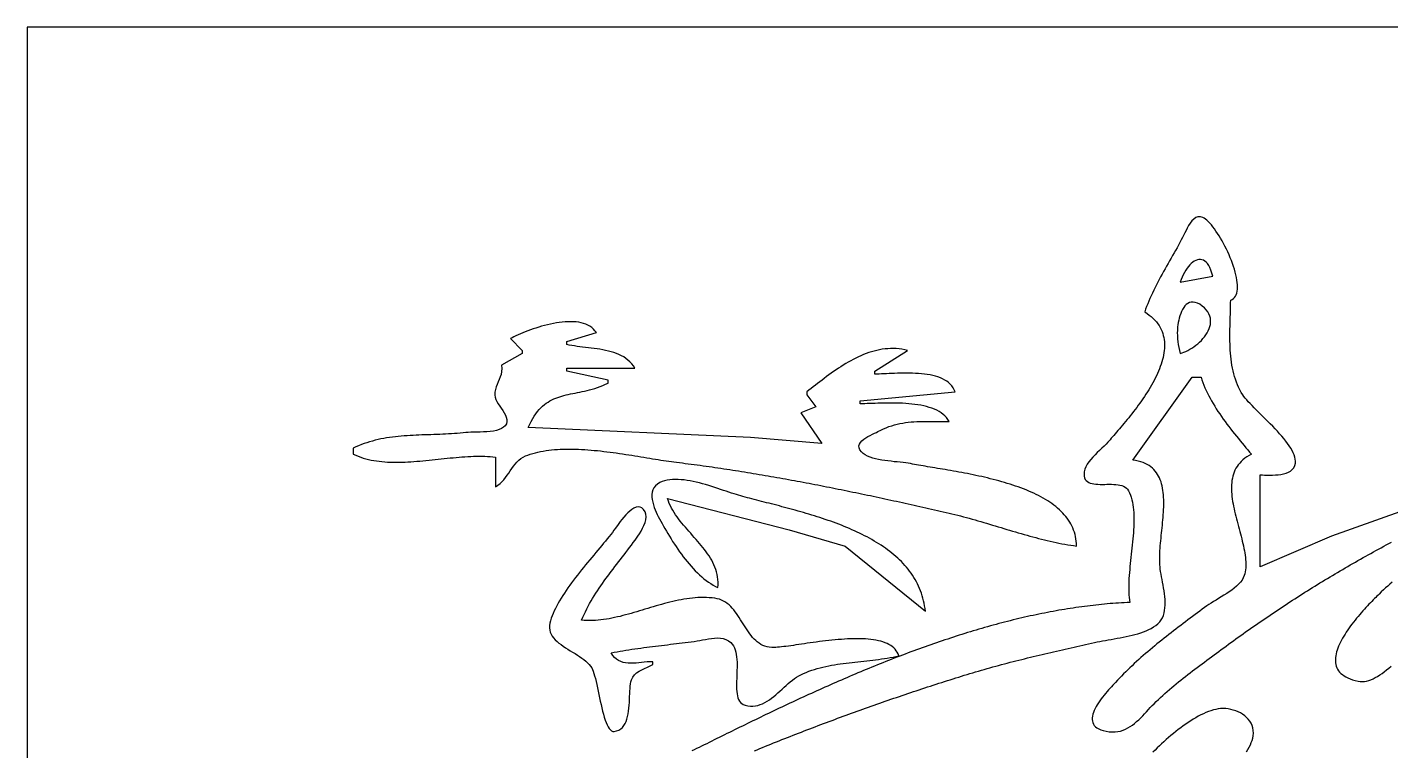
# Model space of a CAD drawing. Extents: x 0 to 822, y 0 to 506.
# Drawn here: x 0 to 460, y 262 to 506 of the extents above; entities that cross this region are included whole.
import ezdxf

# ---------------------------------------------------------------- set-up
doc = ezdxf.new("R2010")
doc.units = 0
doc.layers.add('C7', color=7, linetype='CONTINUOUS')

msp = doc.modelspace()

# ---------------------------------------------------------------- linework, layer by layer
at = {"layer": 'C7'}
for points in [[(0, 506)], [(0, 506), (0, 0), (822, 0), (822, 506), (0, 506)], [(410.1087, 382), (409.5923, 382.8333), (409.1169, 383.6854), (408.6809, 384.5552), (408.2825, 385.4419), (407.9202, 386.3443), (407.5926, 387.2615), (407.2978, 388.1925), (407.0345, 389.1363), (406.8009, 390.092), (406.5955, 391.0584), (406.4167, 392.0348), (406.263, 393.0199), (406.1326, 394.013), (406.0241, 395.0129), (405.9359, 396.0186), (405.8663, 397.0293), (405.8138, 398.0439), (405.7768, 399.0614), (405.7537, 400.0808), (405.7429, 401.1012), (405.7428, 402.1214), (405.7518, 403.1407), (405.7684, 404.1579), (405.791, 405.172), (405.8179, 406.1822), (405.8476, 407.1873), (405.8785, 408.1865), (405.909, 409.1786), (405.9375, 410.1628), (405.9624, 411.138), (405.9822, 412.1033), (405.9953, 413.0576), (406, 414), (406.5123, 414.2109), (406.9557, 414.4997), (407.3324, 414.8622), (407.6449, 415.2941), (407.8956, 415.7913), (408.0869, 416.3498), (408.2211, 416.9651), (408.3006, 417.6334), (408.3278, 418.3502), (408.3051, 419.1116), (408.2348, 419.9133), (408.1195, 420.7512), (407.9613, 421.621), (407.7628, 422.5187), (407.5263, 423.4401), (407.2542, 424.3809), (406.9488, 425.3371), (406.6127, 426.3045), (406.248, 427.2789), (405.8573, 428.2561), (405.443, 429.232), (405.0073, 430.2025), (404.5527, 431.1632), (404.0816, 432.1102), (403.5963, 433.0391), (403.0993, 433.9459), (402.5929, 434.8264), (402.0795, 435.6765), (401.5615, 436.4918), (401.0413, 437.2684), (400.5212, 438.002), (400.0037, 438.6885), (399.4911, 439.3236), (398.9858, 439.9033), (398.4903, 440.4234), (398.0068, 440.8796), (397.5377, 441.2679), (397.0856, 441.5841), (396.6527, 441.824), (395.7833, 442.0898), (394.9764, 442.0624), (394.2304, 441.7866), (393.5434, 441.307), (392.9139, 440.6684), (392.3401, 439.9153), (391.8203, 439.0926), (391.3529, 438.245), (390.9361, 437.417), (390.5682, 436.6535), (390.2476, 435.9992), (389.802, 435.134), (389.3445, 434.2653), (388.8763, 433.393), (388.3987, 432.5175), (387.9128, 431.6387), (387.4199, 430.7569), (386.9213, 429.8723), (386.4182, 428.9849), (385.9118, 428.095), (385.4033, 427.2027), (384.894, 426.3081), (384.3852, 425.4114), (383.878, 424.5129), (383.3738, 423.6125), (382.8737, 422.7105), (382.3789, 421.8071), (381.8908, 420.9023), (381.4105, 419.9964), (380.9394, 419.0895), (380.4785, 418.1818), (380.0293, 417.2733), (379.5928, 416.3644), (379.1704, 415.4551), (378.7632, 414.5455), (378.3726, 413.6359), (377.9997, 412.7264), (377.6458, 411.8171), (377.3121, 410.9082), (377, 410)], [(389, 420), (400, 422), (399.6962, 423.108), (399.3584, 424.0849), (398.9897, 424.9349), (398.593, 425.6622), (398.1711, 426.2711), (397.7271, 426.7655), (397.2639, 427.1498), (396.7845, 427.4282), (396.2917, 427.6047), (395.7885, 427.6837), (395.278, 427.6692), (394.7629, 427.5655), (394.2463, 427.3767), (393.7312, 427.1071), (393.2204, 426.7607), (392.7169, 426.3419), (392.2236, 425.8547), (391.7435, 425.3034), (391.2796, 424.6922), (390.8348, 424.0252), (390.412, 423.3066), (390.0141, 422.5406), (389.6442, 421.7313), (389.3052, 420.8831), (389, 420)], [(377, 410), (377.792, 409.4796), (378.5281, 408.9418), (379.2093, 408.387), (379.8371, 407.8159), (380.4124, 407.2291), (380.9366, 406.6272), (381.4109, 406.0107), (381.8364, 405.3803), (382.2143, 404.7366), (382.5458, 404.0801), (382.8323, 403.4116), (383.0747, 402.7315), (383.2744, 402.0405), (383.4326, 401.3392), (383.5504, 400.6282), (383.6291, 399.9081), (383.6698, 399.1795), (383.6738, 398.443), (383.6422, 397.6992), (383.5763, 396.9487), (383.4773, 396.1921), (383.3464, 395.43), (383.1847, 394.663), (382.9935, 393.8917), (382.7739, 393.1167), (382.5272, 392.3386), (382.2546, 391.5581), (381.9573, 390.7757), (381.6365, 389.992), (381.2933, 389.2076), (380.929, 388.4231), (380.5449, 387.6392), (380.142, 386.8563), (379.7215, 386.0753), (379.2848, 385.2965), (378.833, 384.5207), (378.3673, 383.7484), (377.8888, 382.9803), (377.3989, 382.2168), (376.8987, 381.4588), (376.3893, 380.7067), (375.8721, 379.9611), (375.3482, 379.2226), (374.8188, 378.492), (374.285, 377.7696), (373.7482, 377.0563), (373.2096, 376.3524), (372.6702, 375.6588), (372.1314, 374.9759), (371.5942, 374.3043), (371.06, 373.6447), (370.5299, 372.9977), (370.0052, 372.3638), (369.4869, 371.7438), (368.9764, 371.1381), (368.4749, 370.5473), (367.9834, 369.9721), (367.5033, 369.4132), (367.0357, 368.8709), (366.5819, 368.3461), (366.143, 367.8393), (365.7202, 367.351), (365.3148, 366.8819), (364.928, 366.4326), (364.5609, 366.0038), (363.9588, 365.3416), (363.2837, 364.6656), (362.5549, 363.9747), (361.7919, 363.2679), (361.0139, 362.5441), (360.2404, 361.8022), (359.4909, 361.0412), (358.7846, 360.2601), (358.141, 359.4578), (357.5796, 358.6332), (357.1196, 357.7853), (356.7805, 356.913), (356.5817, 356.0154), (356.5253, 355.2433), (356.573, 354.5715), (356.7176, 353.9932), (356.9524, 353.5013), (357.2702, 353.0891), (357.6642, 352.7495), (358.1274, 352.4757), (358.6529, 352.2608), (359.2337, 352.0978), (359.8629, 351.9799), (360.5335, 351.9001), (361.2386, 351.8515), (361.9711, 351.8272), (362.7243, 351.8204), (363.491, 351.824), (364.2644, 351.8312), (365.0376, 351.8351), (365.8035, 351.8288), (366.5552, 351.8053), (367.2857, 351.7577), (367.9882, 351.6792), (368.6557, 351.5628), (369.2812, 351.4016), (369.8577, 351.1887), (370.3783, 350.9173), (370.8361, 350.5803), (371.2242, 350.1708), (371.5355, 349.6821)], [(389, 396), (389.6146, 396.1709), (390.2525, 396.3959), (390.908, 396.6723), (391.5754, 396.997), (392.2491, 397.3674), (392.9233, 397.7805), (393.5923, 398.2336), (394.2506, 398.7239), (394.8923, 399.2484), (395.5119, 399.8044), (396.1036, 400.3891), (396.6618, 400.9995), (397.1808, 401.6329), (397.6549, 402.2865), (398.0784, 402.9574), (398.4456, 403.6428), (398.7509, 404.3399), (398.9886, 405.0458), (399.153, 405.7577), (399.2384, 406.4727), (399.2391, 407.1882), (399.1495, 407.9011), (398.9639, 408.6088), (398.6766, 409.3082), (398.2818, 409.9968), (397.774, 410.6715), (397.1475, 411.3296), (396.3966, 411.9683), (395.5493, 412.5515), (394.7551, 412.9621), (394.0127, 413.2115), (393.3209, 413.3118), (392.6782, 413.2745), (392.0833, 413.1115), (391.535, 412.8345), (391.032, 412.4553), (390.5728, 411.9857), (390.1563, 411.4374), (389.7811, 410.8221), (389.4458, 410.1517), (389.1492, 409.4379), (388.89, 408.6925), (388.6668, 407.9271), (388.4783, 407.1537), (388.3232, 406.3839), (388.2002, 405.6296), (388.108, 404.9024), (388.0453, 404.2141), (388.0107, 403.5765), (388.003, 403.0015), (388.0287, 401.9478), (388.0874, 400.9332), (388.1826, 399.9448), (388.3179, 398.9699), (388.4969, 397.996), (388.723, 397.0102), (389, 396)], [(287, 369.6141), (287.9265, 370.1004), (288.8528, 370.5399), (289.7792, 370.9348), (290.7061, 371.2874), (291.634, 371.6), (292.5632, 371.875), (293.4941, 372.1145), (294.4271, 372.321), (295.3627, 372.4967), (296.3012, 372.644), (297.243, 372.765), (298.1886, 372.8622), (299.1382, 372.9378), (300.0924, 372.9941), (301.0515, 373.0335), (302.0159, 373.0582), (302.986, 373.0705), (303.9622, 373.0728), (304.9449, 373.0673), (305.9345, 373.0563), (306.9314, 373.0421), (307.936, 373.0271), (308.9487, 373.0136), (309.9699, 373.0037), (311, 373), (310.5843, 373.6835), (310.1034, 374.3167), (309.5608, 374.9011), (308.9599, 375.4389), (308.3041, 375.9317), (307.597, 376.3814), (306.8419, 376.7899), (306.0424, 377.1591), (305.202, 377.4907), (304.324, 377.7866), (303.4119, 378.0488), (302.4692, 378.279), (301.4995, 378.479), (300.506, 378.6508), (299.4924, 378.7962), (298.462, 378.917), (297.4183, 379.0151), (296.3648, 379.0923), (295.3049, 379.1505), (294.2422, 379.1915), (293.18, 379.2173), (292.1219, 379.2295), (291.0713, 379.2302), (290.0316, 379.2211), (289.0064, 379.204), (287.9991, 379.1809), (287.0131, 379.1536), (286.0519, 379.124), (285.119, 379.0938), (284.2179, 379.0649), (283.3519, 379.0393), (282.5246, 379.0187), (281.7395, 379.0049), (281, 379), (281, 380), (313, 383), (312.7131, 383.7358), (312.351, 384.4141), (311.9179, 385.0371), (311.4177, 385.6071), (310.8546, 386.1262), (310.2325, 386.5967), (309.5556, 387.0208), (308.8279, 387.4006), (308.0535, 387.7384), (307.2364, 388.0365), (306.3806, 388.297), (305.4903, 388.5221), (304.5695, 388.714), (303.6223, 388.8751), (302.6527, 389.0074), (301.6647, 389.1132), (300.6625, 389.1947), (299.6501, 389.2541), (298.6316, 389.2936), (297.611, 389.3155), (296.5923, 389.3219), (295.5797, 389.3151), (294.5771, 389.2973), (293.5887, 389.2707), (292.6186, 389.2375), (291.6707, 389.1999), (290.7491, 389.1601), (289.8579, 389.1204), (289.0012, 389.0829), (288.183, 389.0499), (287.4073, 389.0236), (286.6783, 389.0062), (286, 389), (286, 390), (297, 397), (296.0295, 397.2211), (295.0642, 397.394), (294.1042, 397.5201), (293.1495, 397.601), (292.2003, 397.6382), (291.2566, 397.6331), (290.3185, 397.5872), (289.386, 397.5021), (288.4593, 397.3792), (287.5384, 397.2201), (286.6234, 397.0261), (285.7144, 396.7989), (284.8115, 396.54), (283.9146, 396.2507), (283.024, 395.9326), (282.1396, 395.5873), (281.2616, 395.2161), (280.3901, 394.8207), (279.525, 394.4024), (278.6666, 393.9629), (277.8148, 393.5035), (276.9697, 393.0258), (276.1315, 392.5313), (275.3002, 392.0214), (274.4758, 391.4977), (273.6585, 390.9617), (272.8483, 390.4149), (272.0454, 389.8587), (271.2497, 389.2946), (270.4614, 388.7242), (269.6805, 388.149), (268.9071, 387.5704), (268.1414, 386.9899), (267.3832, 386.409), (266.6329, 385.8293), (265.8903, 385.2522), (265.1557, 384.6792), (264.429, 384.1119), (263.7104, 383.5516), (263, 383), (263, 382), (266, 378), (261, 376), (268.0787, 365.6497), (244, 367.5756), (169, 371), (169.4997, 372.0696), (170.0099, 373.0642), (170.5307, 373.9869), (171.0622, 374.841), (171.6044, 375.6296), (172.1574, 376.3561), (172.7212, 377.0236), (173.2961, 377.6353), (173.8819, 378.1944), (174.4789, 378.7042), (175.087, 379.1679), (175.7064, 379.5887), (176.3371, 379.9697), (176.9792, 380.3143), (177.6327, 380.6256), (178.2979, 380.9069), (178.9746, 381.1613), (179.663, 381.3921), (180.3632, 381.6025), (181.0752, 381.7957), (181.7991, 381.975), (182.535, 382.1435), (183.283, 382.3044), (184.0431, 382.461), (184.8154, 382.6165), (185.6, 382.7741), (186.397, 382.9371), (187.2063, 383.1085), (188.0282, 383.2917), (188.8627, 383.4899), (189.7098, 383.7063), (190.5696, 383.944), (191.4422, 384.2064), (192.3277, 384.4966), (193.2262, 384.8178), (194.1377, 385.1733), (195.0622, 385.5663), (196, 386), (196, 387), (182, 390), (182, 391), (205, 391), (204.4971, 391.7854), (203.9389, 392.5043), (203.3287, 393.1602), (202.6699, 393.7565), (201.966, 394.2967), (201.2204, 394.7843), (200.4366, 395.2227), (199.6178, 395.6154), (198.7677, 395.9658), (197.8896, 396.2775), (196.9869, 396.5539), (196.0631, 396.7984), (195.1216, 397.0145), (194.1658, 397.2057), (193.1991, 397.3754), (192.225, 397.5272), (191.2469, 397.6644), (190.2682, 397.7906), (189.2924, 397.9092), (188.3229, 398.0236), (187.3631, 398.1374), (186.4164, 398.2539), (185.4863, 398.3767), (184.5761, 398.5093), (183.6894, 398.655), (182.8296, 398.8174), (182, 399), (182, 400), (192, 403), (191.5377, 403.6322), (191.0175, 404.1973), (190.4427, 404.6979), (189.8164, 405.1362), (189.1422, 405.5147), (188.4232, 405.8358), (187.6627, 406.1019), (186.8642, 406.3154), (186.0309, 406.4787), (185.166, 406.5943), (184.273, 406.6645), (183.3552, 406.6917), (182.4158, 406.6784), (181.4581, 406.627), (180.4856, 406.5398), (179.5014, 406.4192), (178.5089, 406.2678), (177.5114, 406.0878), (176.5122, 405.8818), (175.5147, 405.6521), (174.5221, 405.401), (173.5378, 405.1311), (172.565, 404.8447), (171.6072, 404.5443), (170.6675, 404.2322), (169.7493, 403.9108), (168.856, 403.5827), (167.9907, 403.25), (167.1569, 402.9154), (166.3579, 402.5812), (165.5969, 402.2497), (164.8773, 401.9234), (164.2024, 401.6048), (163.5755, 401.2962), (163, 401)], [(163, 401), (167, 397), (167, 396), (160, 392), (160.0975, 390.8923), (160.0406, 389.8749), (159.8607, 388.9303), (159.589, 388.0412), (159.2569, 387.1901), (158.8957, 386.3598), (158.5368, 385.5328), (158.2114, 384.6917), (157.9509, 383.8192), (157.7867, 382.8979), (157.75, 381.9105)], [(245.3072, 261.9351), (246.2348, 262.3164), (247.1631, 262.6967), (248.092, 263.076), (249.0216, 263.4541), (249.9519, 263.8313), (250.8828, 264.2074), (251.8143, 264.5824), (252.7464, 264.9563), (253.6792, 265.3292), (254.6125, 265.701), (255.5465, 266.0717), (256.481, 266.4414), (257.4161, 266.8099), (258.3518, 267.1774), (259.288, 267.5438), (260.2248, 267.9091), (261.1621, 268.2732), (262.1, 268.6363), (263.0383, 268.9983), (263.9772, 269.3592), (264.9166, 269.719), (265.8565, 270.0776), (266.7969, 270.4352), (267.7377, 270.7916), (268.679, 271.1469), (269.6208, 271.501), (270.563, 271.8541), (271.5057, 272.206), (272.4488, 272.5567), (273.3923, 272.9063), (274.3362, 273.2548), (275.2806, 273.6021), (276.2253, 273.9483), (277.1704, 274.2933), (278.1159, 274.6372), (279.0618, 274.9799), (280.008, 275.3214), (280.9546, 275.6618), (281.9015, 276.001), (282.8487, 276.339), (283.7963, 276.6758), (284.7442, 277.0115), (285.6923, 277.346), (286.6408, 277.6793), (287.5896, 278.0113), (288.5386, 278.3422), (289.4879, 278.6719), (290.4375, 279.0004), (291.3873, 279.3277), (292.3374, 279.6538), (293.2876, 279.9787), (294.2382, 280.3023), (295.1889, 280.6247), (296.1398, 280.9459), (297.0909, 281.2659), (298.0423, 281.5847), (298.9937, 281.9022), (299.9454, 282.2185), (300.8972, 282.5335), (301.8492, 282.8473), (302.8013, 283.1599), (303.7535, 283.4712), (304.7059, 283.7812), (305.6584, 284.09), (306.611, 284.3976), (307.5636, 284.7038), (308.5164, 285.0088), (309.4692, 285.3126), (310.4222, 285.615), (311.3751, 285.9162), (312.3281, 286.2161), (313.2812, 286.5147), (314.2343, 286.812), (315.1874, 287.1081), (316.1406, 287.4028), (317.0937, 287.6963), (318.0468, 287.9884), (319, 288.2793), (319.9633, 288.5704), (320.9277, 288.8578), (321.8931, 289.1414), (322.8596, 289.4214), (323.827, 289.6979), (324.7954, 289.971), (325.7648, 290.2408), (326.735, 290.5074), (327.7061, 290.7709), (328.6779, 291.0314), (329.6506, 291.2891), (330.6241, 291.544), (331.5982, 291.7962), (332.5731, 292.0459), (333.5486, 292.2931), (334.5248, 292.538), (335.5015, 292.7806), (336.4789, 293.0211), (337.4567, 293.2596), (338.435, 293.4961), (339.4139, 293.7309), (340.3931, 293.9639), (341.3727, 294.1953), (342.3528, 294.4253), (343.3331, 294.6538), (344.3138, 294.881), (345.2947, 295.1071), (346.2759, 295.3321), (347.2572, 295.5561), (348.2388, 295.7793), (349.2205, 296.0017), (350.2023, 296.2235), (351.1841, 296.4447), (352.1661, 296.6655), (353.148, 296.8859), (354.1299, 297.1062), (355.1117, 297.3263), (356.0935, 297.5464), (357.0752, 297.7666), (358.0567, 297.9869), (359.038, 298.2076), (360.0191, 298.4287), (361, 298.6504), (361.8862, 298.8417), (362.8014, 299.0235), (363.7419, 299.1984), (364.704, 299.3691), (365.6839, 299.5383), (366.678, 299.7087), (367.6825, 299.883), (368.6939, 300.0638), (369.7082, 300.2538), (370.722, 300.4557), (371.7314, 300.6721), (372.7327, 300.9058), (373.7223, 301.1595), (374.6964, 301.4357), (375.6514, 301.7373), (376.5835, 302.0668), (377.4891, 302.4269), (378.3643, 302.8204), (379.2056, 303.2499), (380.0093, 303.718), (380.7716, 304.2276), (381.4634, 304.7938), (382.0542, 305.421), (382.55, 306.1042), (382.9572, 306.8386), (383.2821, 307.6193), (383.5308, 308.4413), (383.7097, 309.2998), (383.8249, 310.1899), (383.8827, 311.1067), (383.8895, 312.0452), (383.8513, 313.0006), (383.7746, 313.968), (383.6655, 314.9425), (383.5302, 315.9192), (383.3751, 316.8932), (383.2064, 317.8596), (383.0304, 318.8135), (382.8532, 319.7499), (382.6812, 320.6641), (382.5206, 321.5511), (382.3776, 322.406), (382.2586, 323.2239), (382.1697, 324), (382.1124, 324.7242), (382.0758, 325.4673), (382.0582, 326.2282), (382.0581, 327.0054), (382.0741, 327.798), (382.1046, 328.6046), (382.1481, 329.424), (382.2031, 330.2551), (382.2681, 331.0966), (382.3416, 331.9473), (382.422, 332.806), (382.5078, 333.6716), (382.5975, 334.5427), (382.6896, 335.4182), (382.7826, 336.2969), (382.875, 337.1775), (382.9652, 338.0589), (383.0518, 338.9399), (383.1332, 339.8192), (383.2079, 340.6957), (383.2744, 341.568), (383.3312, 342.4351), (383.3768, 343.2958), (383.4095, 344.1487), (383.4281, 344.9927), (383.4308, 345.8266), (383.4163, 346.6491), (383.3829, 347.4592), (383.3292, 348.2555), (383.2537, 349.0368), (383.1548, 349.802), (383.0311, 350.5499), (382.8809, 351.2792), (382.7029, 351.9887), (382.4954, 352.6772), (382.257, 353.3435), (381.9862, 353.9864), (381.6814, 354.6047), (381.3411, 355.1971), (380.9639, 355.7626), (380.5481, 356.2998), (380.0923, 356.8076), (379.595, 357.2847), (379.0546, 357.7299), (378.4697, 358.1421), (377.8386, 358.52), (377.16, 358.8624), (376.4323, 359.1682), (375.6539, 359.436), (374.8234, 359.6647), (373.9393, 359.8531), (373, 360), (393, 388), (396, 388), (396.2814, 387.1049), (396.5945, 386.2089), (396.938, 385.3123), (397.3103, 384.4159), (397.71, 383.5199), (398.1357, 382.6248), (398.5859, 381.7313), (399.0593, 380.8397), (399.5542, 379.9506), (400.0694, 379.0644), (400.6033, 378.1817), (401.1546, 377.3029), (401.7217, 376.4285), (402.3032, 375.5589), (402.8978, 374.6948), (403.5039, 373.8365), (404.1201, 372.9847), (404.7449, 372.1396), (405.377, 371.3019), (406.0149, 370.472), (406.6571, 369.6505), (407.3021, 368.8377), (407.9487, 368.0343), (408.5952, 367.2406), (409.2403, 366.4572), (409.8825, 365.6846), (410.5204, 364.9232), (411.1526, 364.1736), (411.7775, 363.4361), (412.3938, 362.7114), (413, 362), (412.1961, 361.5669), (411.4524, 361.1074), (410.767, 360.6225), (410.1381, 360.113), (409.5639, 359.5797), (409.0426, 359.0235), (408.5724, 358.4453), (408.1516, 357.8459), (407.7782, 357.2262), (407.4505, 356.5871), (407.1667, 355.9293), (406.925, 355.2539), (406.7236, 354.5616), (406.5606, 353.8533), (406.4344, 353.1299), (406.343, 352.3922), (406.2847, 351.6412), (406.2577, 350.8776), (406.2601, 350.1023), (406.2902, 349.3161), (406.3462, 348.5201), (406.4262, 347.7149), (406.5285, 346.9016), (406.6513, 346.0808), (406.7927, 345.2536), (406.9509, 344.4207), (407.1242, 343.5831), (407.3108, 342.7415), (407.5088, 341.8969), (407.7164, 341.0501), (407.9319, 340.202), (408.1534, 339.3534), (408.3791, 338.5052), (408.6073, 337.6583), (408.8361, 336.8136), (409.0637, 335.9718), (409.2884, 335.1338), (409.5082, 334.3006), (409.7215, 333.473), (409.9264, 332.6518), (410.1211, 331.8379), (410.3038, 331.0322), (410.4728, 330.2355), (410.6261, 329.4488), (410.762, 328.6727), (410.8787, 327.9083), (410.9744, 327.1564), (411.0474, 326.4178), (411.0957, 325.6935), (411.1175, 324.9842), (411.1112, 324.2908), (411.0749, 323.6142), (411.0067, 322.9553), (410.9049, 322.315), (410.7677, 321.694), (410.5933, 321.0933), (410.2712, 320.3104), (409.8364, 319.5563), (409.3009, 318.8296), (408.6768, 318.1292), (407.9762, 317.4537), (407.2112, 316.802), (406.3939, 316.1727), (405.5363, 315.5647), (404.6505, 314.9768), (403.7487, 314.4076), (402.8428, 313.8559), (401.945, 313.3206), (401.0673, 312.8003), (400.2219, 312.2938), (399.4208, 311.7999), (398.6761, 311.3173), (398, 310.8449), (397.1986, 310.2569), (396.3955, 309.6671), (395.5909, 309.0752), (394.785, 308.4813), (393.9782, 307.8852), (393.1707, 307.2868), (392.3627, 306.6861), (391.5545, 306.0829), (390.7464, 305.4773), (389.9385, 304.869), (389.1311, 304.2581), (388.3246, 303.6444), (387.5191, 303.0279), (386.7149, 302.4085), (385.9122, 301.786), (385.1114, 301.1604), (384.3126, 300.5317), (383.5161, 299.8997), (382.7222, 299.2643), (381.9311, 298.6256), (381.1431, 297.9833), (380.3584, 297.3374), (379.5772, 296.6878), (378.7999, 296.0344), (378.0267, 295.3772), (377.2578, 294.7161), (376.4935, 294.0509), (375.734, 293.3817), (374.9796, 292.7082), (374.2306, 292.0305), (373.4871, 291.3484), (372.7495, 290.6619), (372.018, 289.9709), (371.2928, 289.2752), (370.5743, 288.5749), (369.8626, 287.8698), (369.158, 287.1598), (368.4608, 286.4449), (367.7712, 285.725), (367.0895, 285), (366.678, 284.5576), (366.2388, 284.0825), (365.7767, 283.5772), (365.2968, 283.0447), (364.8042, 282.4877), (364.3037, 281.909), (363.8005, 281.3114), (363.2996, 280.6976), (362.8059, 280.0705), (362.3246, 279.4329), (361.8605, 278.7874), (361.4188, 278.137), (361.0045, 277.4844), (360.6225, 276.8323), (360.2778, 276.1837), (359.9756, 275.5412), (359.7208, 274.9076), (359.5185, 274.2858), (359.3736, 273.6785), (359.2911, 273.0885), (359.2762, 272.5186), (359.3337, 271.9716), (359.4688, 271.4502), (359.6864, 270.9573), (359.9916, 270.4956), (360.3893, 270.068), (360.8846, 269.6771), (361.4825, 269.3259), (362.1881, 269.017), (363.0063, 268.7533), (363.9421, 268.5376), (365.0007, 268.3726), (366.0129, 268.2954), (366.9844, 268.3153), (367.9174, 268.4257), (368.8143, 268.6201), (369.6775, 268.892), (370.5092, 269.2347), (371.3118, 269.6419), (372.0877, 270.107), (372.8393, 270.6235), (373.5688, 271.1848), (374.2786, 271.7844), (374.9712, 272.4159), (375.6487, 273.0726), (376.3136, 273.7481), (376.9683, 274.4359), (377.615, 275.1294), (378.2562, 275.8221), (378.8941, 276.5074), (379.5311, 277.179), (380.1697, 277.8302), (380.8884, 278.5392), (381.6142, 279.2389), (382.3466, 279.9296), (383.0855, 280.6119), (383.8304, 281.286), (384.5812, 281.9524), (385.3375, 282.6114), (386.0991, 283.2636), (386.8657, 283.9093), (387.637, 284.5488), (388.4127, 285.1827), (389.1925, 285.8112), (389.9762, 286.4349), (390.7634, 287.0541), (391.5539, 287.6692), (392.3474, 288.2807), (393.1436, 288.8888), (393.9423, 289.4941), (394.7431, 290.097), (395.5457, 290.6977), (396.3499, 291.2969), (397.1555, 291.8947), (397.962, 292.4918), (398.7693, 293.0883), (399.577, 293.6849), (400.3849, 294.2818), (401.1926, 294.8795), (402, 295.4784)], [(157.75, 381.9104), (157.8567, 381.2052), (158.1061, 380.4828), (158.4679, 379.7463), (158.9121, 378.9987), (159.4084, 378.2433), (159.9268, 377.483), (160.437, 376.7211), (160.9089, 375.9607), (161.3124, 375.2048), (161.6174, 374.4566), (161.7936, 373.7193), (161.8109, 372.9959), (161.6392, 372.2895), (161.2484, 371.6034)], [(501, 356), (440, 334.3966), (416, 324), (416, 355), (416.6893, 354.9915), (417.4633, 354.9719), (418.3052, 354.9508), (419.1982, 354.9383), (420.1256, 354.944), (421.0709, 354.9778), (422.0171, 355.0494), (422.9477, 355.1688), (423.846, 355.3457), (424.6951, 355.5899), (425.4785, 355.9113), (426.1794, 356.3197), (426.7811, 356.8248), (427.2669, 357.4366), (427.6201, 358.1647), (427.824, 359.0192), (427.8593, 359.6628), (427.7999, 360.3339), (427.6516, 361.0303), (427.4198, 361.75), (427.1102, 362.4906), (426.7285, 363.2501), (426.2801, 364.0262), (425.7707, 364.8168), (425.2059, 365.6197), (424.5913, 366.4327), (423.9325, 367.2537), (423.2352, 368.0805), (422.5049, 368.9109), (421.7472, 369.7428), (420.9677, 370.5739), (420.172, 371.4022), (419.3659, 372.2253), (418.5547, 373.0412), (417.7442, 373.8477), (416.9399, 374.6426), (416.1476, 375.4237), (415.3726, 376.1889), (414.6208, 376.936), (413.8976, 377.6628), (413.2086, 378.3671), (412.5596, 379.0469), (411.956, 379.6998), (411.4036, 380.3237), (410.9078, 380.9165), (410.4743, 381.476), (410.1088, 382)], [(148, 369.2854), (147.0335, 369.178), (146.0621, 369.0833), (145.0862, 369.0001), (144.106, 368.9273), (143.1221, 368.8637), (142.1347, 368.8082), (141.1442, 368.7596), (140.151, 368.7168), (139.1554, 368.6787), (138.1578, 368.6441), (137.1586, 368.6118), (136.1582, 368.5807), (135.1568, 368.5496), (134.1549, 368.5174), (133.1528, 368.483), (132.1509, 368.4452), (131.1496, 368.4029), (130.1492, 368.3549), (129.1501, 368.3), (128.1526, 368.2372), (127.1572, 368.1652), (126.1641, 368.0829), (125.1738, 367.9893), (124.1866, 367.883), (123.2028, 367.763), (122.223, 367.6282), (121.2473, 367.4773), (120.2762, 367.3093), (119.31, 367.1229), (118.3491, 366.9171), (117.3939, 366.6907), (116.4447, 366.4426), (115.5019, 366.1715), (114.5659, 365.8764), (113.637, 365.5561), (112.7156, 365.2094), (111.802, 364.8353), (110.8967, 364.4325), (110, 364), (110, 362), (110.8136, 361.6284), (111.642, 361.2888), (112.4846, 360.9802), (113.3408, 360.7013), (114.2101, 360.4512), (115.0919, 360.2286), (115.9857, 360.0325), (116.891, 359.8619), (117.8071, 359.7155), (118.7336, 359.5923), (119.6699, 359.4911), (120.6155, 359.411), (121.5698, 359.3507), (122.5322, 359.3091), (123.5022, 359.2853), (124.4793, 359.278), (125.4629, 359.2861), (126.4525, 359.3086), (127.4476, 359.3443), (128.4474, 359.3922), (129.4517, 359.4511), (130.4597, 359.52), (131.4709, 359.5977), (132.4849, 359.6831), (133.501, 359.7751), (134.5187, 359.8727), (135.5374, 359.9746), (136.5566, 360.0799), (137.5758, 360.1874), (138.5944, 360.296), (139.6119, 360.4046), (140.6277, 360.5121), (141.6412, 360.6174), (142.652, 360.7193), (143.6594, 360.8169), (144.663, 360.9089), (145.6621, 360.9943), (146.6563, 361.072), (147.645, 361.1409), (148.6276, 361.1998), (149.6036, 361.2477), (150.5724, 361.2835), (151.5336, 361.306), (152.4864, 361.3141), (153.4305, 361.3068), (154.3653, 361.283), (155.2902, 361.2415), (156.2046, 361.1812), (157.108, 361.1011), (158, 361), (158, 351), (158.7825, 351.5016), (159.4983, 352.0759), (160.1573, 352.7115), (160.7695, 353.3971), (161.3449, 354.1213), (161.8936, 354.8729), (162.4254, 355.6404), (162.9504, 356.4126), (163.4786, 357.1781), (164.0199, 357.9255), (164.5844, 358.6436), (165.1821, 359.321), (165.8229, 359.9463), (166.5168, 360.5082), (167.2739, 360.9954), (168.1041, 361.3966), (168.9028, 361.7049), (169.7218, 361.9885), (170.5603, 362.2478), (171.4175, 362.4836), (172.2925, 362.6966), (173.1847, 362.8874), (174.0931, 363.0566), (175.0171, 363.2051), (175.9558, 363.3333), (176.9084, 363.4421), (177.8741, 363.532), (178.8522, 363.6038), (179.8418, 363.6581), (180.8422, 363.6956), (181.8526, 363.7169), (182.8721, 363.7227), (183.9, 363.7138), (184.9355, 363.6907), (185.9778, 363.6542), (187.0261, 363.6048), (188.0796, 363.5434), (189.1375, 363.4705), (190.1991, 363.3868), (191.2635, 363.293), (192.3299, 363.1897), (193.3976, 363.0777), (194.4657, 362.9576), (195.5335, 362.8301), (196.6002, 362.6958), (197.6649, 362.5554), (198.727, 362.4096), (199.7855, 362.2591), (200.8397, 362.1045), (201.8889, 361.9465), (202.9321, 361.7857), (203.9687, 361.6229), (204.9979, 361.4587), (206.0187, 361.2938), (207.0305, 361.1288), (208.0325, 360.9644), (209.0238, 360.8014), (210.0038, 360.6403), (210.9714, 360.4818), (211.9261, 360.3266), (212.867, 360.1754), (213.7932, 360.0289), (214.7041, 359.8877), (215.5988, 359.7524), (216.4766, 359.6238), (217.3365, 359.5025), (218.1779, 359.3893), (219, 359.2847), (220.0043, 359.16), (221.008, 359.0337), (222.0112, 358.9057), (223.0139, 358.776), (224.016, 358.6446), (225.0176, 358.5116), (226.0187, 358.377), (227.0193, 358.2407), (228.0193, 358.1028), (229.0189, 357.9633), (230.0179, 357.8222), (231.0165, 357.6796), (232.0146, 357.5354), (233.0123, 357.3896), (234.0094, 357.2424), (235.0062, 357.0936), (236.0024, 356.9432), (236.9983, 356.7914), (237.9937, 356.6382), (238.9887, 356.4834), (239.9832, 356.3272), (240.9774, 356.1695), (241.9712, 356.0105), (242.9646, 355.85), (243.9575, 355.6881), (244.9502, 355.5248), (245.9424, 355.3602), (246.9343, 355.1941), (247.9258, 355.0268), (248.917, 354.8581), (249.9079, 354.688), (250.8984, 354.5167), (251.8886, 354.3441), (252.8785, 354.1702), (253.868, 353.995), (254.8573, 353.8185), (255.8463, 353.6409), (256.835, 353.462), (257.8234, 353.2818), (258.8116, 353.1005), (259.7995, 352.918), (260.7871, 352.7343), (261.7745, 352.5494), (262.7617, 352.3634), (263.7486, 352.1762), (264.7353, 351.9879), (265.7218, 351.7986), (266.708, 351.6081), (267.6941, 351.4165), (268.68, 351.2238), (269.6657, 351.0301), (270.6512, 350.8354), (271.6366, 350.6396), (272.6218, 350.4428), (273.6068, 350.245), (274.5917, 350.0462), (275.5765, 349.8464), (276.5611, 349.6456), (277.5456, 349.4439), (278.53, 349.2413), (279.5143, 349.0377), (280.4984, 348.8332), (281.4825, 348.6278), (282.4665, 348.4216), (283.4504, 348.2144), (284.4343, 348.0064), (285.4181, 347.7975), (286.4018, 347.5878), (287.3855, 347.3773), (288.3691, 347.166), (289.3528, 346.9539), (290.3364, 346.741), (291.3199, 346.5273), (292.3035, 346.3129), (293.2871, 346.0977), (294.2707, 345.8818), (295.2542, 345.6652), (296.2379, 345.4478), (297.2215, 345.2298), (298.2052, 345.0111), (299.1889, 344.7918), (300.1727, 344.5718), (301.1565, 344.3511), (302.1404, 344.1299), (303.1244, 343.908), (304.1085, 343.6855), (305.0927, 343.4625), (306.0769, 343.2388), (307.0613, 343.0146), (308.0458, 342.7899), (309.0304, 342.5646), (310.0151, 342.3388), (311, 342.1126), (311.9755, 341.8842), (312.9506, 341.6483), (313.9252, 341.4054), (314.8994, 341.1559), (315.8732, 340.9003), (316.8466, 340.639), (317.8198, 340.3724), (318.7928, 340.1011), (319.7655, 339.8254), (320.7381, 339.5459), (321.7105, 339.263), (322.6828, 338.9771), (323.6552, 338.6888), (324.6275, 338.3984), (325.5998, 338.1064), (326.5722, 337.8133), (327.5448, 337.5195), (328.5175, 337.2255), (329.4904, 336.9318), (330.4635, 336.6387), (331.437, 336.3469), (332.4107, 336.0566), (333.3849, 335.7683), (334.3594, 335.4826), (335.3344, 335.1999), (336.3099, 334.9206), (337.2859, 334.6452), (338.2625, 334.3742), (339.2397, 334.1079), (340.2176, 333.8469), (341.1962, 333.5916), (342.1755, 333.3425), (343.1556, 333.1), (344.1365, 332.8645), (345.1183, 332.6367), (346.101, 332.4168), (347.0846, 332.2053), (348.0692, 332.0028), (349.0549, 331.8096), (350.0416, 331.6262), (351.0294, 331.4531), (352.0184, 331.2907), (353.0085, 331.1395), (354, 331), (353.9727, 331.826), (353.9064, 332.6337), (353.8021, 333.4234), (353.6604, 334.1952), (353.4823, 334.9495), (353.2686, 335.6864), (353.02, 336.4063), (352.7374, 337.1093), (352.4216, 337.7957), (352.0735, 338.4658), (351.6938, 339.1197), (351.2833, 339.7578), (350.843, 340.3802), (350.3736, 340.9872), (349.8759, 341.5791), (349.3508, 342.1561), (348.799, 342.7185), (348.2214, 343.2664), (347.6189, 343.8001), (346.9922, 344.3199), (346.3421, 344.826), (345.6696, 345.3187), (344.9753, 345.7981), (344.2601, 346.2646), (343.5249, 346.7184), (342.7704, 347.1597), (341.9976, 347.5887), (341.2071, 348.0058), (340.3998, 348.4111), (339.5766, 348.8049), (338.7382, 349.1874), (337.8855, 349.559), (337.0194, 349.9197), (336.1405, 350.2699), (335.2498, 350.6098), (334.3481, 350.9396), (333.4361, 351.2596), (332.5147, 351.5701), (331.5848, 351.8712), (330.6471, 352.1633), (329.7025, 352.4465), (328.7518, 352.7211), (327.7958, 352.9874), (326.8353, 353.2455), (325.8711, 353.4958), (324.9041, 353.7384), (323.9351, 353.9737), (322.965, 354.2018), (321.9944, 354.423), (321.0243, 354.6376), (320.0555, 354.8457), (319.0887, 355.0477), (318.1249, 355.2437), (317.1648, 355.4341), (316.2093, 355.619), (315.2591, 355.7987), (314.3151, 355.9734), (313.3782, 356.1434), (312.4491, 356.309), (311.5286, 356.4703), (310.6176, 356.6276), (309.7169, 356.7812), (308.8273, 356.9313), (307.9497, 357.0781), (307.0848, 357.2219), (306.2335, 357.3629), (305.3966, 357.5014), (304.5749, 357.6375), (303.7692, 357.7717), (302.9805, 357.904), (302.2094, 358.0348), (301.4567, 358.1642), (300.7235, 358.2926), (300.0103, 358.4201), (299.3181, 358.547), (298.6477, 358.6736), (298, 358.8001), (297.2328, 358.9352), (296.3915, 359.0548), (295.4865, 359.1637), (294.5285, 359.2666), (293.5279, 359.3683), (292.4955, 359.4735), (291.4417, 359.5869), (290.3771, 359.7134), (289.3124, 359.8576), (288.258, 360.0242), (287.2246, 360.2181), (286.2227, 360.444), (285.2629, 360.7067), (284.3559, 361.0107), (283.5121, 361.3611), (282.7421, 361.7623), (282.0565, 362.2193), (281.466, 362.7368), (280.9024, 363.446), (280.6152, 364.1228), (280.5722, 364.7669), (280.7413, 365.378), (281.0901, 365.9559), (281.5864, 366.5002), (282.198, 367.0107), (282.8926, 367.4871), (283.6381, 367.9292), (284.4022, 368.3366), (285.1527, 368.7091), (285.8573, 369.0463), (286.4838, 369.3481), (287, 369.6142)], [(161.2484, 371.6033), (160.7184, 371.0702), (160.0296, 370.6345), (159.2055, 370.2861), (158.27, 370.0147), (157.2467, 369.81), (156.1594, 369.6619), (155.0317, 369.5601), (153.8873, 369.4944), (152.7501, 369.4546), (151.6436, 369.4304), (150.5917, 369.4116), (149.6179, 369.388), (148.7461, 369.3494), (148, 369.2855)], [(233, 317), (233.0536, 317.9318), (233.051, 318.8416), (232.9945, 319.7302), (232.8868, 320.5986), (232.7303, 321.448), (232.5275, 322.2793), (232.2809, 323.0935), (231.993, 323.8916), (231.6664, 324.6746), (231.3036, 325.4436), (230.907, 326.1996), (230.4791, 326.9435), (230.0226, 327.6764), (229.5398, 328.3993), (229.0333, 329.1132), (228.5056, 329.8192), (227.9592, 330.5182), (227.3967, 331.2112), (226.8204, 331.8993), (226.233, 332.5835), (225.6369, 333.2647), (225.0346, 333.944), (224.4287, 334.6225), (223.8217, 335.301), (223.216, 335.9807), (222.6142, 336.6625), (222.0188, 337.3475), (221.4322, 338.0367), (220.8571, 338.731), (220.2959, 339.4316), (219.751, 340.1393), (219.2251, 340.8552), (218.7207, 341.5804), (218.2401, 342.3158), (217.786, 343.0625), (217.3609, 343.8214), (216.9672, 344.5936), (216.6075, 345.3801), (216.2842, 346.1819), (216, 347), (257, 336.4244), (275.9105, 330.9869), (303, 309), (302.8903, 309.919), (302.7527, 310.8217), (302.5877, 311.7084), (302.3959, 312.5792), (302.1776, 313.4343), (301.9333, 314.2738), (301.6636, 315.0981), (301.369, 315.9072), (301.0499, 316.7013), (300.7068, 317.4806), (300.3402, 318.2454), (299.9506, 318.9958), (299.5384, 319.732), (299.1042, 320.4541), (298.6485, 321.1624), (298.1716, 321.8571), (297.6742, 322.5383), (297.1567, 323.2062), (296.6196, 323.8611), (296.0634, 324.503), (295.4885, 325.1323), (294.8954, 325.749), (294.2847, 326.3533), (293.6569, 326.9456), (293.0123, 327.5258), (292.3515, 328.0943), (291.675, 328.6512), (290.9833, 329.1967), (290.2768, 329.731), (289.5561, 330.2542), (288.8216, 330.7667), (288.0738, 331.2684), (287.3132, 331.7597), (286.5403, 332.2407), (285.7555, 332.7117), (284.9594, 333.1727), (284.1525, 333.624), (283.3352, 334.0658), (282.508, 334.4982), (281.6714, 334.9215), (280.8259, 335.3358), (279.972, 335.7413), (279.1101, 336.1383), (278.2408, 336.5268), (277.3646, 336.9071), (276.4818, 337.2794), (275.5931, 337.6438), (274.6988, 338.0006), (273.7996, 338.3499), (272.8958, 338.692), (271.988, 339.0269), (271.0766, 339.3549), (270.1621, 339.6762), (269.245, 339.991), (268.3259, 340.2994), (267.4051, 340.6016), (266.4832, 340.8979), (265.5607, 341.1884), (264.638, 341.4733), (263.7157, 341.7528), (262.7941, 342.027), (261.8739, 342.2963), (260.9555, 342.5606), (260.0393, 342.8203), (259.1259, 343.0756), (258.2158, 343.3265), (257.3094, 343.5734), (256.4072, 343.8163), (255.5098, 344.0555), (254.6175, 344.2912), (253.7309, 344.5235), (252.8505, 344.7526), (251.9767, 344.9788), (251.1101, 345.2022), (250.2511, 345.4229), (249.4003, 345.6413), (248.558, 345.8574), (247.7248, 346.0715), (246.9012, 346.2837), (246.0877, 346.4943), (245.2847, 346.7034), (244.4927, 346.9111), (243.7123, 347.1178), (242.9439, 347.3236), (242.1879, 347.5286), (241.445, 347.7331), (240.7155, 347.9372), (240, 348.1412), (239.2402, 348.3672), (238.4396, 348.6182), (237.6013, 348.8904), (236.7284, 349.1804), (235.8238, 349.4848), (234.8908, 349.7999), (233.9324, 350.1224), (232.9516, 350.4488), (231.9516, 350.7754), (230.9354, 351.099), (229.9062, 351.4158), (228.8669, 351.7225), (227.8208, 352.0156), (226.7708, 352.2915), (225.72, 352.5468), (224.6716, 352.7779), (223.6286, 352.9814), (222.5941, 353.1538), (221.5712, 353.2916), (220.563, 353.3912), (219.5725, 353.4492), (218.6028, 353.4621), (217.6571, 353.4264), (216.7383, 353.3387), (215.8497, 353.1953), (214.9942, 352.9928), (214.1749, 352.7277), (213.395, 352.3966), (212.5706, 351.9088), (211.9174, 351.3331), (211.422, 350.6808), (211.0708, 349.9632), (210.8504, 349.1917), (210.7475, 348.3775), (210.7487, 347.532), (210.8403, 346.6666), (211.0092, 345.7924), (211.2417, 344.921), (211.5246, 344.0635), (211.8443, 343.2313), (212.1874, 342.4358), (212.5406, 341.6882), (212.8904, 341), (213.3061, 340.2133), (213.7378, 339.4089), (214.1853, 338.5888), (214.6483, 337.7548), (215.1266, 336.9092), (215.62, 336.0538), (216.1282, 335.1906), (216.6511, 334.3218), (217.1884, 333.4493), (217.7398, 332.5751), (218.3052, 331.7013), (218.8843, 330.8298), (219.477, 329.9627), (220.0829, 329.102), (220.7018, 328.2498), (221.3336, 327.4079), (221.9779, 326.5785), (222.6346, 325.7635), (223.3034, 324.965), (223.9842, 324.1849), (224.6766, 323.4254), (225.3805, 322.6884), (226.0957, 321.9759), (226.8218, 321.29), (227.5587, 320.6326), (228.3062, 320.0058), (229.064, 319.4116), (229.8319, 318.852), (230.6097, 318.329), (231.3971, 317.8447), (232.1939, 317.401), (233, 317)], [(371.5354, 349.682), (371.8726, 348.9651), (372.1702, 348.2187), (372.4299, 347.4442), (372.6536, 346.6431), (372.843, 345.8166), (373.0001, 344.9664), (373.1265, 344.0937), (373.2241, 343.2), (373.2947, 342.2867), (373.3402, 341.3552), (373.3623, 340.407), (373.3629, 339.4434), (373.3437, 338.466), (373.3067, 337.476), (373.2535, 336.475), (373.1861, 335.4643), (373.1062, 334.4454), (373.0156, 333.4197), (372.9162, 332.3885), (372.8098, 331.3534), (372.6982, 330.3157), (372.5832, 329.2769), (372.4666, 328.2383), (372.3502, 327.2015), (372.2358, 326.1677), (372.1254, 325.1385), (372.0206, 324.1152), (371.9233, 323.0993), (371.8353, 322.0922), (371.7584, 321.0953), (371.6944, 320.1101), (371.6452, 319.1379), (371.6125, 318.1801), (371.5982, 317.2382), (371.6041, 316.3136), (371.6321, 315.4078), (371.6838, 314.5221), (371.7611, 313.6579), (371.8659, 312.8167), (372, 312), (371.0469, 311.9562), (370.0933, 311.9069), (369.1391, 311.8521), (368.1844, 311.7918), (367.2291, 311.726), (366.2733, 311.6547), (365.317, 311.5781), (364.3602, 311.4962), (363.403, 311.409), (362.4452, 311.3165), (361.4871, 311.2188), (360.5285, 311.116), (359.5696, 311.008), (358.6102, 310.8949), (357.6505, 310.7767), (356.6904, 310.6536), (355.73, 310.5255), (354.7693, 310.3924), (353.8082, 310.2545), (352.8469, 310.1117), (351.8853, 309.9642), (350.9235, 309.8118), (349.9614, 309.6548), (348.9992, 309.493), (348.0367, 309.3266), (347.074, 309.1557), (346.1112, 308.9801), (345.1482, 308.8001), (344.1851, 308.6155), (343.2218, 308.4266), (342.2585, 308.2332), (341.2951, 308.0355), (340.3316, 307.8334), (339.3681, 307.6271), (338.4045, 307.4166), (337.4409, 307.2018), (336.4774, 306.983), (335.5138, 306.76), (334.5503, 306.5329), (333.5868, 306.3018), (332.6234, 306.0668), (331.6601, 305.8278), (330.6969, 305.5848), (329.7338, 305.338), (328.7709, 305.0874), (327.8081, 304.8331), (326.8455, 304.5749), (325.883, 304.3131), (324.9208, 304.0476), (323.9588, 303.7785), (322.997, 303.5058), (322.0355, 303.2296), (321.0742, 302.9499), (320.1133, 302.6667), (319.1526, 302.3801), (318.1923, 302.0902), (317.2323, 301.7969), (316.2727, 301.5003), (315.3134, 301.2005), (314.3545, 300.8975), (313.396, 300.5912), (312.438, 300.2819), (311.4804, 299.9695), (310.5232, 299.654), (309.5666, 299.3356), (308.6104, 299.0141), (307.6547, 298.6898), (306.6996, 298.3625), (305.7449, 298.0325), (304.7909, 297.6996), (303.8374, 297.3639), (302.8845, 297.0256), (301.9323, 296.6846), (300.9806, 296.3409), (300.0296, 295.9946), (299.0792, 295.6458), (298.1296, 295.2945), (297.1806, 294.9407), (296.2323, 294.5844), (295.2848, 294.2258), (294.338, 293.8648), (293.3919, 293.5015), (292.4467, 293.136), (291.5022, 292.7682), (290.5586, 292.3982), (289.6157, 292.0261), (288.6737, 291.6519), (287.7326, 291.2756), (286.7924, 290.8973), (285.853, 290.517), (284.9146, 290.1348), (283.9771, 289.7507), (283.0405, 289.3647), (282.1049, 288.9769), (281.1703, 288.5873), (280.2367, 288.196), (279.3041, 287.803), (278.3725, 287.4083), (277.4419, 287.012), (276.5125, 286.6141), (275.5841, 286.2148), (274.6568, 285.8139), (273.7306, 285.4115), (272.8056, 285.0078), (271.8817, 284.6027), (270.9589, 284.1963), (270.0374, 283.7885), (269.117, 283.3796), (268.1979, 282.9694), (267.28, 282.5581), (266.3633, 282.1456), (265.4479, 281.7321), (264.5338, 281.3175), (263.621, 280.9019), (262.7095, 280.4853), (261.7994, 280.0679), (260.8905, 279.6495), (259.9831, 279.2304), (259.077, 278.8104), (258.1724, 278.3897), (257.2692, 277.9682), (256.3673, 277.5461), (255.467, 277.1234), (254.5681, 276.7), (253.6707, 276.2761), (252.7748, 275.8517), (251.8804, 275.4269), (250.9876, 275.0016), (250.0963, 274.5759), (249.2066, 274.1499), (248.3184, 273.7236), (247.4319, 273.297), (246.547, 272.8701), (245.6637, 272.4431), (244.7821, 272.016), (243.9021, 271.5888), (243.0239, 271.1615), (242.1473, 270.7341), (241.2725, 270.3068), (240.3994, 269.8796), (239.528, 269.4525), (238.6585, 269.0255), (237.7907, 268.5987), (236.9247, 268.1721), (236.0605, 267.7458), (235.1982, 267.3198), (234.3378, 266.8942), (233.4792, 266.4689), (232.6225, 266.0441), (231.7677, 265.6198), (230.9148, 265.1959), (230.0639, 264.7726), (229.2149, 264.3499), (228.3679, 263.9279), (227.5229, 263.5065), (226.6799, 263.0859), (225.8389, 262.666), (225, 262.2469), (224.2617, 261.883)], [(211, 291), (211, 292), (210.0652, 291.9708), (209.1241, 291.9069), (208.1807, 291.8204), (207.2391, 291.7233), (206.3032, 291.6277), (205.3772, 291.5457), (204.4651, 291.4893), (203.571, 291.4708), (202.6988, 291.5022), (201.8527, 291.5955), (201.0368, 291.763), (200.2549, 292.0165), (199.5113, 292.3683), (198.81, 292.8305), (198.1549, 293.4151), (197.5502, 294.1342), (197, 295), (197.9955, 295.1892), (198.9914, 295.3712), (199.9877, 295.5464), (200.9844, 295.7151), (201.9815, 295.8777), (202.979, 296.0347), (203.9768, 296.1864), (204.9749, 296.3333), (205.9734, 296.4757), (206.9722, 296.6141), (207.9713, 296.7487), (208.9708, 296.8801), (209.9705, 297.0087), (210.9705, 297.1347), (211.9709, 297.2587), (212.9714, 297.3811), (213.9723, 297.5021), (214.9734, 297.6223), (215.9748, 297.7419), (216.9764, 297.8615), (217.9782, 297.9815), (218.9802, 298.1021), (219.9825, 298.2238), (220.9849, 298.3471), (221.9876, 298.4723), (222.9904, 298.5997), (223.9934, 298.7299), (224.9966, 298.8632), (226, 299), (226.9014, 299.1444), (227.8507, 299.3229), (228.836, 299.5148), (229.8453, 299.6998), (230.8666, 299.8574), (231.8879, 299.9671), (232.8974, 300.0087), (233.883, 299.9615), (234.8327, 299.8051), (235.7346, 299.5192), (236.5768, 299.0832), (237.3472, 298.4768), (237.8224, 297.9506), (238.2239, 297.3591), (238.5572, 296.7078), (238.8281, 296.0025), (239.0425, 295.2488), (239.206, 294.4523), (239.3244, 293.6187), (239.4034, 292.7537), (239.4488, 291.8628), (239.4664, 290.9517), (239.4618, 290.0261), (239.4408, 289.0916), (239.4092, 288.1539), (239.3728, 287.2187), (239.3372, 286.2914), (239.3082, 285.378), (239.2916, 284.4839), (239.2931, 283.6148), (239.3185, 282.7763), (239.3734, 281.9742), (239.4638, 281.2141), (239.5952, 280.5016), (239.7735, 279.8423), (240.0043, 279.242), (240.2936, 278.7062), (240.6469, 278.2406), (241.07, 277.8509), (241.5688, 277.5427), (242.1489, 277.3217), (243.0612, 277.1158), (243.9494, 277.015), (244.8149, 277.0123), (245.6592, 277.1008), (246.4837, 277.2734), (247.2897, 277.5231), (248.0788, 277.8428), (248.8522, 278.2257), (249.6116, 278.6646), (250.3582, 279.1526), (251.0936, 279.6827), (251.819, 280.2479), (252.5361, 280.8411), (253.2461, 281.4553), (253.9505, 282.0836), (254.6507, 282.7189), (255.3482, 283.3542), (256.0444, 283.9826), (256.7406, 284.597), (257.4384, 285.1904), (258.1391, 285.7557), (258.8442, 286.2861), (259.5551, 286.7745), (260.2732, 287.2138), (261, 287.5972), (261.9017, 288.0146), (262.8126, 288.4023), (263.7325, 288.7619), (264.6606, 289.0947), (265.5966, 289.4022), (266.54, 289.6861), (267.4902, 289.9476), (268.4469, 290.1883), (269.4095, 290.4098), (270.3776, 290.6134), (271.3506, 290.8006), (272.3282, 290.973), (273.3097, 291.1319), (274.2948, 291.279), (275.283, 291.4156), (276.2737, 291.5433), (277.2665, 291.6635), (278.2609, 291.7778), (279.2565, 291.8875), (280.2527, 291.9942), (281.2491, 292.0993), (282.2452, 292.2044), (283.2405, 292.311), (284.2346, 292.4204), (285.2269, 292.5342), (286.217, 292.6538), (287.2043, 292.7809), (288.1885, 292.9167), (289.1691, 293.0628), (290.1454, 293.2208), (291.1172, 293.3919), (292.0839, 293.5779), (293.0449, 293.7801), (294, 294), (293.7806, 294.6137), (293.5023, 295.1861), (293.167, 295.7184), (292.7769, 296.2116), (292.3341, 296.667), (291.8408, 297.0858), (291.2991, 297.469), (290.7112, 297.8178), (290.0791, 298.1335), (289.4051, 298.4171), (288.6912, 298.6698), (287.9396, 298.8928), (287.1525, 299.0872), (286.3319, 299.2543), (285.4801, 299.3951), (284.5991, 299.5108), (283.691, 299.6026), (282.7581, 299.6716), (281.8025, 299.7191), (280.8262, 299.7461), (279.8315, 299.7538), (278.8204, 299.7434), (277.7951, 299.7161), (276.7578, 299.6729), (275.7106, 299.6152), (274.6555, 299.5439), (273.5949, 299.4603), (272.5307, 299.3656), (271.4651, 299.2609), (270.4003, 299.1473), (269.3384, 299.0261), (268.2816, 298.8984), (267.2319, 298.7653), (266.1915, 298.628), (265.1626, 298.4877), (264.1473, 298.3455), (263.1476, 298.2026), (262.1659, 298.0601), (261.2041, 297.9193), (260.2645, 297.7812), (259.3491, 297.647), (258.4602, 297.518), (257.5998, 297.3952), (256.7701, 297.2798), (255.9732, 297.1729), (255.2112, 297.0759), (254.4864, 296.9896), (253.8008, 296.9155), (253.1565, 296.8546), (252.5558, 296.808), (252.0007, 296.777), (251.1439, 296.778), (250.334, 296.8543), (249.5681, 297.0013), (248.8435, 297.215), (248.1576, 297.4909), (247.5075, 297.8247), (246.8905, 298.2122), (246.304, 298.6491), (245.7452, 299.131), (245.2113, 299.6537), (244.6996, 300.2129), (244.2074, 300.8042), (243.7321, 301.4234), (243.2707, 302.0662), (242.8207, 302.7283), (242.3793, 303.4053), (241.9437, 304.093), (241.5113, 304.787), (241.0792, 305.4832), (240.6449, 306.1771), (240.2055, 306.8645), (239.7583, 307.5411), (239.3006, 308.2026), (238.8297, 308.8446), (238.3428, 309.463), (237.8373, 310.0533), (237.3103, 310.6113), (236.7592, 311.1327), (236.1812, 311.6132), (235.5736, 312.0485), (234.9336, 312.4343), (234.2586, 312.7663), (233.5459, 313.0402), (232.7926, 313.2517), (231.9961, 313.3966), (231.0393, 313.5086), (230.0839, 313.5886), (229.1299, 313.6378), (228.1771, 313.6576), (227.2256, 313.6493), (226.2754, 313.6143), (225.3264, 313.5539), (224.3785, 313.4696), (223.4317, 313.3626), (222.486, 313.2344), (221.5414, 313.0862), (220.5978, 312.9195), (219.6552, 312.7356), (218.7135, 312.5358), (217.7727, 312.3215), (216.8328, 312.0941), (215.8937, 311.8549), (214.9555, 311.6053), (214.018, 311.3466), (213.0812, 311.0803), (212.1451, 310.8075), (211.2097, 310.5298), (210.2748, 310.2484), (209.3406, 309.9648), (208.4069, 309.6802), (207.4737, 309.396), (206.541, 309.1137), (205.6088, 308.8345), (204.6769, 308.5597), (203.7454, 308.2909), (202.8143, 308.0293), (201.8834, 307.7762), (200.9528, 307.533), (200.0224, 307.3012), (199.0922, 307.082), (198.1621, 306.8768), (197.2322, 306.6869), (196.3023, 306.5138), (195.3725, 306.3587), (194.4427, 306.223), (193.5128, 306.1082), (192.5829, 306.0154), (191.6529, 305.9462), (190.7227, 305.9018), (189.7924, 305.8836), (188.8618, 305.893), (187.931, 305.9314), (187, 306), (187.4177, 306.9703), (187.8514, 307.9246), (188.3003, 308.8636), (188.7638, 309.7882), (189.2413, 310.6991), (189.7322, 311.5972), (190.2357, 312.4831), (190.7513, 313.3578), (191.2783, 314.2219), (191.8161, 315.0763), (192.364, 315.9217), (192.9214, 316.7589), (193.4876, 317.5888), (194.062, 318.4121), (194.644, 319.2296), (195.2329, 320.042), (195.8281, 320.8502), (196.4289, 321.655), (197.0347, 322.4571), (197.6448, 323.2573), (198.2586, 324.0565), (198.8755, 324.8553), (199.4949, 325.6546), (200.116, 326.4552), (200.7382, 327.2579), (201.3609, 328.0633), (201.9835, 328.8725), (202.6053, 329.686), (203.2256, 330.5047), (203.8439, 331.3294), (204.4595, 332.1609), (205.0717, 333), (205.5231, 333.6283), (206.0314, 334.3592), (206.5681, 335.1747), (207.1046, 336.0565), (207.6123, 336.9868), (208.0625, 337.9475), (208.4267, 338.9205), (208.6763, 339.8877), (208.7827, 340.831), (208.7173, 341.7326), (208.4514, 342.5742), (207.9567, 343.3379), (207.366, 343.8668), (206.7347, 344.1524), (206.0713, 344.2206), (205.3844, 344.0969), (204.6826, 343.807), (203.9744, 343.3766), (203.2684, 342.8315), (202.5731, 342.1973), (201.8971, 341.4997), (201.249, 340.7644), (200.6374, 340.0172), (200.0707, 339.2836), (199.5575, 338.5894), (199.1065, 337.9602), (198.7262, 337.4219), (198.4251, 337), (197.921, 336.3181), (197.392, 335.6213), (196.8399, 334.9102), (196.2664, 334.1855), (195.6732, 333.4477), (195.0622, 332.6974), (194.4351, 331.9354), (193.7935, 331.1622), (193.1393, 330.3783), (192.4743, 329.5845), (191.8001, 328.7814), (191.1185, 327.9695), (190.4313, 327.1495), (189.7401, 326.322), (189.0469, 325.4876), (188.3533, 324.647), (187.661, 323.8007), (186.9718, 322.9494), (186.2875, 322.0936), (185.6098, 321.2341), (184.9405, 320.3713), (184.2813, 319.506), (183.6339, 318.6388), (183.0002, 317.7702), (182.3818, 316.9009), (181.7805, 316.0315), (181.1981, 315.1626), (180.6363, 314.2948), (180.0968, 313.4288), (179.5815, 312.5652), (179.092, 311.7045), (178.6301, 310.8475), (178.1976, 309.9946), (177.7962, 309.1466), (177.4277, 308.3041), (177.0937, 307.4676), (176.7961, 306.6378), (176.5367, 305.8152), (176.3171, 305.0007), (176.1745, 304.1811), (176.1542, 303.4014), (176.2477, 302.6591), (176.4466, 301.9516), (176.7425, 301.2762), (177.127, 300.6303), (177.5916, 300.0114), (178.1279, 299.4168), (178.7275, 298.8439), (179.382, 298.2901), (180.083, 297.7529), (180.822, 297.2296), (181.5906, 296.7176), (182.3804, 296.2143), (183.183, 295.7171), (183.9899, 295.2234), (184.7927, 294.7306), (185.5831, 294.2361), (186.3526, 293.7373), (187.0927, 293.2316), (187.795, 292.7164), (188.4512, 292.1891), (189.0528, 291.647), (189.5914, 291.0877), (190.0586, 290.5084), (190.4459, 289.9066), (190.6986, 289.3894), (190.945, 288.7591), (191.1861, 288.0266), (191.4232, 287.203), (191.6574, 286.2994), (191.8899, 285.3269), (192.1219, 284.2966), (192.3545, 283.2195), (192.589, 282.1067), (192.8265, 280.9694), (193.0683, 279.8185), (193.3154, 278.6651), (193.569, 277.5204), (193.8304, 276.3954), (194.1008, 275.3012), (194.3812, 274.2489), (194.6729, 273.2495), (194.9771, 272.3142), (195.2949, 271.454), (195.6275, 270.6799), (195.9762, 270.0031), (196.342, 269.4347), (196.7262, 268.9857), (197.1299, 268.6671), (197.5543, 268.4902), (198.0007, 268.466), (198.8442, 268.6379), (199.5881, 268.9294), (200.2388, 269.3307), (200.8029, 269.8326), (201.2871, 270.4255), (201.698, 271.0999), (202.042, 271.8464), (202.3259, 272.6555), (202.5563, 273.5177), (202.7396, 274.4234), (202.8826, 275.3634), (202.9918, 276.3279), (203.0738, 277.3077), (203.1352, 278.2932), (203.1826, 279.2749), (203.2226, 280.2434), (203.2618, 281.1892), (203.3068, 282.1027), (203.3642, 282.9746), (203.4405, 283.7953), (203.5425, 284.5553), (203.6766, 285.2453), (203.8495, 285.8557), (204.2772, 286.7634), (204.8686, 287.5408), (205.5927, 288.2077), (206.4188, 288.7839), (207.316, 289.2893), (208.2535, 289.7438), (209.2006, 290.1671), (210.1263, 290.5792), (211, 291)], [(402, 295.4783), (402.819, 296.0854), (403.6387, 296.6903), (404.4588, 297.2928), (405.2796, 297.893), (406.1008, 298.491), (406.9227, 299.0866), (407.7452, 299.68), (408.5682, 300.2711), (409.3918, 300.8599), (410.2161, 301.4465), (411.0409, 302.0308), (411.8664, 302.6128), (412.6925, 303.1927), (413.5193, 303.7703), (414.3468, 304.3457), (415.1749, 304.9188), (416.0036, 305.4898), (416.8331, 306.0586), (417.6632, 306.6252), (418.4941, 307.1896), (419.3257, 307.7518), (420.1579, 308.3119), (420.991, 308.8698), (421.8247, 309.4255), (422.6592, 309.9791), (423.4945, 310.5306), (424.3305, 311.0799), (425.1673, 311.6272), (426.0049, 312.1723), (426.8433, 312.7153), (427.6825, 313.2562), (428.5225, 313.795), (429.3634, 314.3318), (430.205, 314.8665), (431.0475, 315.3991), (431.8909, 315.9296), (432.7351, 316.4581), (433.5802, 316.9846), (434.4262, 317.509), (435.2731, 318.0314), (436.1208, 318.5518), (436.9695, 319.0702), (437.8191, 319.5865), (438.6696, 320.1009), (439.521, 320.6133), (440.3734, 321.1237), (441.2267, 321.6321), (442.0811, 322.1386), (442.9363, 322.6431), (443.7926, 323.1456), (444.6498, 323.6462), (445.5081, 324.1449), (446.3673, 324.6416), (447.2276, 325.1365), (448.0889, 325.6294), (448.9513, 326.1204), (449.8147, 326.6095), (450.6791, 327.0968), (451.5446, 327.5821), (452.4112, 328.0656), (453.2789, 328.5472), (454.1476, 329.027), (455.0175, 329.5049), (455.8885, 329.981), (456.7606, 330.4552), (457.6338, 330.9276), (458.5082, 331.3982), (459.3837, 331.867), (460.2603, 332.334)], [(460.4584, 318.8472), (459.7142, 318.1919), (458.9762, 317.5309), (458.2446, 316.8643), (457.5195, 316.192), (456.8011, 315.514), (456.0895, 314.8302), (455.7316, 314.482), (455.3492, 314.1069), (454.944, 313.7062), (454.518, 313.2808), (454.073, 312.8319), (453.6111, 312.3606), (453.1341, 311.8681), (452.644, 311.3555), (452.1426, 310.8239), (451.6319, 310.2743), (451.1138, 309.7081), (450.5901, 309.1262), (450.0629, 308.5298), (449.534, 307.92), (449.0054, 307.2979), (448.4789, 306.6647), (447.9566, 306.0214), (447.4402, 305.3693), (446.9317, 304.7094), (446.433, 304.0429), (445.9461, 303.3708), (445.4728, 302.6943), (445.0151, 302.0145), (444.5749, 301.3326), (444.1541, 300.6496), (443.7546, 299.9667), (443.3784, 299.285), (443.0273, 298.6056), (442.7032, 297.9297), (442.4082, 297.2584), (442.144, 296.5928), (441.9126, 295.934), (441.716, 295.2831), (441.556, 294.6413), (441.4345, 294.0097), (441.3536, 293.3894), (441.315, 292.7815), (441.3207, 292.1872), (441.3726, 291.6076), (441.4727, 291.0438), (441.6228, 290.4969), (441.8249, 289.968), (442.0808, 289.4583), (442.3925, 288.9689), (442.762, 288.5009), (443.1911, 288.0555), (443.6817, 287.6337), (444.2357, 287.2367), (444.8552, 286.8657), (445.5419, 286.5216), (446.2978, 286.2057), (447.1249, 285.9191), (448.0249, 285.6629), (449, 285.4382), (449.693, 285.337), (450.3972, 285.3141), (451.1116, 285.3659), (451.8351, 285.489), (452.5669, 285.6798), (453.3059, 285.9348), (454.0512, 286.2505), (454.8018, 286.6234), (455.5567, 287.0499), (456.3151, 287.5266), (457.0759, 288.0499), (457.8381, 288.6163), (458.6008, 289.2223), (459.363, 289.8644), (460.1238, 290.5391)], [(411.336, 261.6147), (411.8194, 262.3844), (412.2535, 263.1549), (412.635, 263.9256), (412.9609, 264.696), (413.228, 265.4656), (413.4332, 266.2337), (413.5733, 267), (413.6477, 267.9432), (413.6071, 268.8405), (413.4591, 269.6909), (413.2111, 270.4935), (412.8708, 271.2475), (412.4456, 271.9518), (411.943, 272.6055), (411.3706, 273.2078), (410.7359, 273.7576), (410.0464, 274.2541), (409.3097, 274.6963), (408.5332, 275.0833), (407.7246, 275.4142), (406.8913, 275.6881), (406.0409, 275.9039), (405.1808, 276.0609), (404.3187, 276.158), (403.462, 276.1944), (402.6183, 276.1691), (401.7951, 276.0811), (401, 275.9297), (400.1687, 275.7125), (399.3316, 275.4527), (398.4895, 275.1521), (397.6433, 274.8129), (396.7939, 274.4368), (395.9422, 274.0259), (395.0891, 273.5821), (394.2354, 273.1075), (393.382, 272.6038), (392.5298, 272.0731), (391.6797, 271.5174), (390.8326, 270.9386), (389.9893, 270.3386), (389.1507, 269.7195), (388.3177, 269.0831), (387.4912, 268.4314), (386.672, 267.7664), (385.8611, 267.0901), (385.0593, 266.4043), (384.2676, 265.7111), (383.4867, 265.0124), (382.7176, 264.3101), (381.9611, 263.6062), (381.2181, 262.9027), (380.4896, 262.2016), (379.7763, 261.5047)]]:
    msp.add_lwpolyline(points, dxfattribs=at)

doc.saveas('drawing.dxf')
